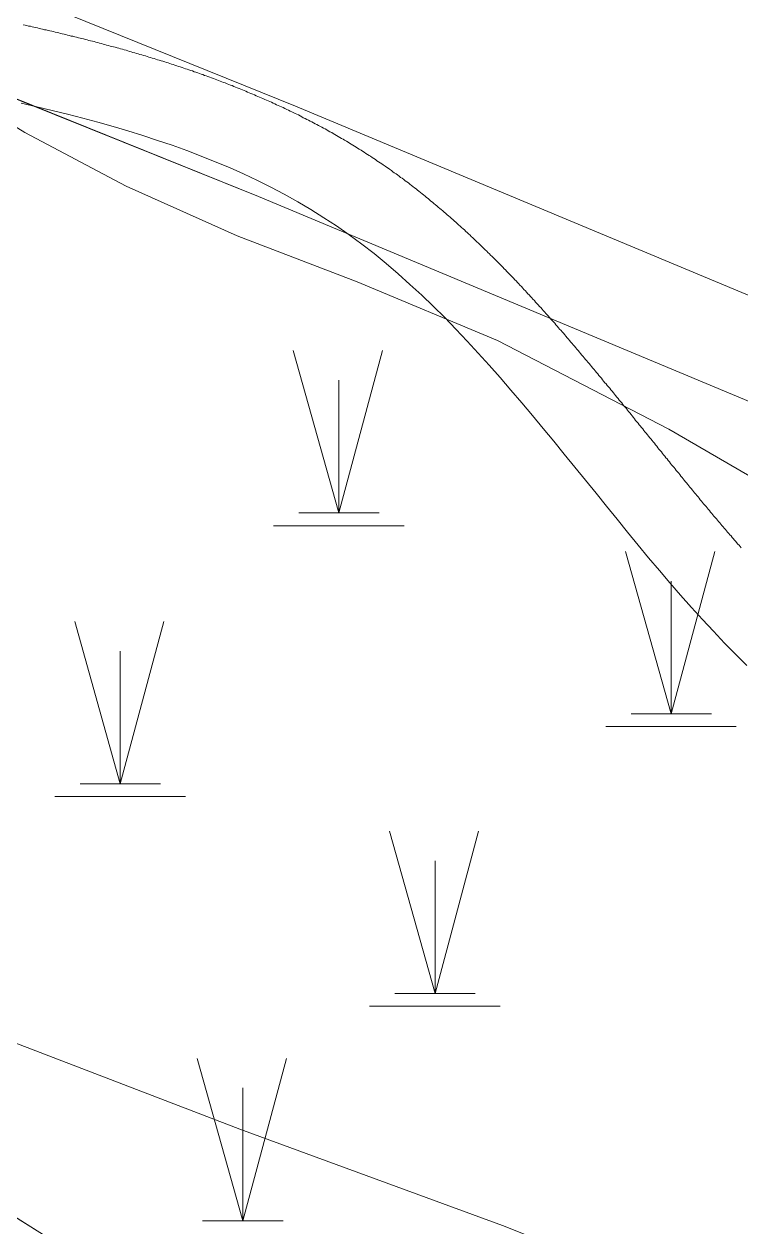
# Model space of a CAD drawing. Header units: metres. Extents: x 533049 to 537618, y 1849954 to 1852676.
# Drawn here: x 534536.17 to 534565.49, y 1851350.06 to 1851399.26 of the extents above; entities that cross this region are included whole.
import ezdxf

# ---------------------------------------------------------------- set-up
doc = ezdxf.new("R2010")
doc.units = ezdxf.units.M
doc.header["$LTSCALE"] = 2
for name, color, linetype, lineweight in [('20', 7, 'Continuous', 13), ('28', 7, 'Continuous', 13), ('47', 7, 'Continuous', 13), ('57', 7, 'Continuous', 13), ('60', 7, 'Continuous', 13), ('8', 7, 'Continuous', 13)]:
    doc.layers.add(name, color=color, linetype=linetype, lineweight=lineweight)

msp = doc.modelspace()

# ---------------------------------------------------------------- linework, layer by layer
at = {"layer": '20'}
msp.add_lwpolyline([(534857.55, 1851418), (534816.22, 1851368.3), (534743.68, 1851338.45), (534659.77, 1851307.18), (534584.39, 1851319.97), (534523.23, 1851358.35), (534477.72, 1851405.26), (534456.39, 1851452.17), (534449.28, 1851582.95), (534450.89, 1851641.08), (534444.71, 1851664.01), (534443.83, 1851690.46), (534441.18, 1851714.27), (534430.6, 1851731.91), (534431.48, 1851763.66), (534420.89, 1851786.59), (534400.6, 1851829.81)], dxfattribs=at)
at = {"layer": '28'}
for points in [[(534539.47, 1851398.42), (534539.4, 1851398.44), (534539.33, 1851398.46), (534539.25, 1851398.48), (534539.18, 1851398.5), (534539.11, 1851398.52), (534539.04, 1851398.54), (534538.97, 1851398.56), (534538.89, 1851398.57), (534538.82, 1851398.59), (534538.75, 1851398.61), (534538.68, 1851398.63), (534538.6, 1851398.65), (534538.53, 1851398.67), (534538.46, 1851398.68), (534538.39, 1851398.7), (534538.31, 1851398.72), (534538.24, 1851398.74), (534538.17, 1851398.76), (534538.1, 1851398.77), (534538.02, 1851398.79), (534537.95, 1851398.81), (534537.88, 1851398.83), (534537.81, 1851398.84), (534537.73, 1851398.86), (534537.66, 1851398.88), (534537.59, 1851398.9), (534537.52, 1851398.91), (534537.44, 1851398.93), (534537.37, 1851398.95), (534537.3, 1851398.97), (534537.23, 1851398.98), (534537.15, 1851399), (534537.08, 1851399.02), (534537.01, 1851399.03), (534536.93, 1851399.05), (534536.86, 1851399.07), (534536.79, 1851399.08), (534536.72, 1851399.1), (534536.64, 1851399.12), (534536.57, 1851399.13), (534536.5, 1851399.15), (534536.43, 1851399.17), (534536.35, 1851399.18), (534536.28, 1851399.2), (534536.21, 1851399.21), (534536.13, 1851399.23)], [(534546.56, 1851395.93), (534546.49, 1851395.96), (534546.43, 1851396), (534546.36, 1851396.03), (534546.29, 1851396.06), (534546.22, 1851396.09), (534546.15, 1851396.12), (534546.08, 1851396.15), (534546.01, 1851396.18), (534545.94, 1851396.21), (534545.87, 1851396.24), (534545.8, 1851396.27), (534545.73, 1851396.3), (534545.66, 1851396.33), (534545.59, 1851396.36), (534545.52, 1851396.39), (534545.45, 1851396.42), (534545.38, 1851396.45), (534545.31, 1851396.48), (534545.24, 1851396.51), (534545.17, 1851396.54), (534545.1, 1851396.57), (534545.03, 1851396.6), (534544.96, 1851396.63), (534544.89, 1851396.65), (534544.82, 1851396.68), (534544.75, 1851396.71), (534544.68, 1851396.74), (534544.61, 1851396.76), (534544.54, 1851396.79), (534544.47, 1851396.82), (534544.4, 1851396.85), (534544.33, 1851396.87), (534544.26, 1851396.9), (534544.19, 1851396.93), (534544.12, 1851396.95), (534544.05, 1851396.98), (534543.98, 1851397.01), (534543.91, 1851397.03), (534543.84, 1851397.06), (534543.77, 1851397.09), (534543.69, 1851397.11), (534543.62, 1851397.14), (534543.55, 1851397.16), (534543.48, 1851397.19), (534543.41, 1851397.21), (534543.34, 1851397.24), (534543.27, 1851397.26), (534543.2, 1851397.29), (534543.13, 1851397.31), (534543.06, 1851397.34), (534542.99, 1851397.36), (534542.91, 1851397.39), (534542.84, 1851397.41), (534542.77, 1851397.43), (534542.7, 1851397.46), (534542.63, 1851397.48), (534542.56, 1851397.51), (534542.49, 1851397.53), (534542.42, 1851397.55), (534542.34, 1851397.58), (534542.27, 1851397.6), (534542.2, 1851397.62), (534542.13, 1851397.65), (534542.06, 1851397.67), (534541.99, 1851397.69), (534541.92, 1851397.71), (534541.84, 1851397.74), (534541.77, 1851397.76), (534541.7, 1851397.78), (534541.63, 1851397.8), (534541.56, 1851397.83), (534541.49, 1851397.85), (534541.41, 1851397.87), (534541.34, 1851397.89), (534541.27, 1851397.91), (534541.2, 1851397.93), (534541.13, 1851397.96), (534541.06, 1851397.98), (534540.98, 1851398), (534540.91, 1851398.02), (534540.84, 1851398.04), (534540.77, 1851398.06), (534540.7, 1851398.08), (534540.62, 1851398.1), (534540.55, 1851398.12), (534540.48, 1851398.14), (534540.41, 1851398.17), (534540.34, 1851398.19), (534540.26, 1851398.21), (534540.19, 1851398.23), (534540.12, 1851398.25), (534540.05, 1851398.27), (534539.98, 1851398.29), (534539.9, 1851398.31), (534539.83, 1851398.33), (534539.76, 1851398.34), (534539.69, 1851398.36), (534539.62, 1851398.38), (534539.54, 1851398.4), (534539.47, 1851398.42)], [(534553.11, 1851391.77), (534553.05, 1851391.82), (534552.99, 1851391.87), (534552.93, 1851391.92), (534552.87, 1851391.97), (534552.81, 1851392.02), (534552.75, 1851392.07), (534552.69, 1851392.12), (534552.63, 1851392.17), (534552.57, 1851392.22), (534552.51, 1851392.27), (534552.45, 1851392.32), (534552.38, 1851392.37), (534552.32, 1851392.42), (534552.26, 1851392.47), (534552.2, 1851392.52), (534552.14, 1851392.56), (534552.07, 1851392.61), (534552.01, 1851392.66), (534551.95, 1851392.71), (534551.89, 1851392.76), (534551.82, 1851392.8), (534551.76, 1851392.85), (534551.7, 1851392.9), (534551.63, 1851392.95), (534551.57, 1851392.99), (534551.51, 1851393.04), (534551.44, 1851393.09), (534551.38, 1851393.13), (534551.31, 1851393.18), (534551.25, 1851393.22), (534551.19, 1851393.27), (534551.12, 1851393.32), (534551.06, 1851393.36), (534550.99, 1851393.41), (534550.93, 1851393.45), (534550.86, 1851393.5), (534550.8, 1851393.54), (534550.73, 1851393.58), (534550.67, 1851393.63), (534550.6, 1851393.67), (534550.54, 1851393.72), (534550.47, 1851393.76), (534550.41, 1851393.8), (534550.34, 1851393.85), (534550.28, 1851393.89), (534550.21, 1851393.93), (534550.14, 1851393.97), (534550.08, 1851394.02), (534550.01, 1851394.06), (534549.95, 1851394.1), (534549.88, 1851394.14), (534549.81, 1851394.18), (534549.75, 1851394.22), (534549.68, 1851394.26), (534549.62, 1851394.31), (534549.55, 1851394.35), (534549.48, 1851394.39), (534549.42, 1851394.43), (534549.35, 1851394.47), (534549.28, 1851394.51), (534549.22, 1851394.55), (534549.15, 1851394.58), (534549.08, 1851394.62), (534549.02, 1851394.66), (534548.95, 1851394.7), (534548.88, 1851394.74), (534548.81, 1851394.78), (534548.75, 1851394.82), (534548.68, 1851394.85), (534548.61, 1851394.89), (534548.55, 1851394.93), (534548.48, 1851394.97), (534548.41, 1851395), (534548.34, 1851395.04), (534548.27, 1851395.08), (534548.21, 1851395.11), (534548.14, 1851395.15), (534548.07, 1851395.18), (534548, 1851395.22), (534547.94, 1851395.26), (534547.87, 1851395.29), (534547.8, 1851395.33), (534547.73, 1851395.36), (534547.66, 1851395.4), (534547.59, 1851395.43), (534547.53, 1851395.47), (534547.46, 1851395.5), (534547.39, 1851395.54), (534547.32, 1851395.57), (534547.25, 1851395.6), (534547.18, 1851395.64), (534547.12, 1851395.67), (534547.05, 1851395.7), (534546.98, 1851395.74), (534546.91, 1851395.77), (534546.84, 1851395.8), (534546.77, 1851395.84), (534546.7, 1851395.87), (534546.63, 1851395.9), (534546.56, 1851395.93)], [(534558.58, 1851386.19), (534558.53, 1851386.25), (534558.48, 1851386.31), (534558.43, 1851386.37), (534558.38, 1851386.43), (534558.33, 1851386.49), (534558.28, 1851386.55), (534558.23, 1851386.61), (534558.18, 1851386.67), (534558.13, 1851386.72), (534558.07, 1851386.78), (534558.02, 1851386.84), (534557.97, 1851386.9), (534557.92, 1851386.96), (534557.87, 1851387.02), (534557.82, 1851387.08), (534557.77, 1851387.13), (534557.71, 1851387.19), (534557.66, 1851387.25), (534557.61, 1851387.31), (534557.56, 1851387.37), (534557.51, 1851387.42), (534557.46, 1851387.48), (534557.4, 1851387.54), (534557.35, 1851387.6), (534557.3, 1851387.66), (534557.25, 1851387.71), (534557.19, 1851387.77), (534557.14, 1851387.83), (534557.09, 1851387.89), (534557.04, 1851387.95), (534556.98, 1851388), (534556.93, 1851388.06), (534556.88, 1851388.12), (534556.83, 1851388.18), (534556.77, 1851388.23), (534556.72, 1851388.29), (534556.67, 1851388.35), (534556.61, 1851388.4), (534556.56, 1851388.46), (534556.51, 1851388.52), (534556.45, 1851388.58), (534556.4, 1851388.63), (534556.35, 1851388.69), (534556.29, 1851388.75), (534556.24, 1851388.8), (534556.18, 1851388.86), (534556.13, 1851388.92), (534556.08, 1851388.97), (534556.02, 1851389.03), (534555.97, 1851389.09), (534555.91, 1851389.14), (534555.86, 1851389.2), (534555.8, 1851389.25), (534555.75, 1851389.31), (534555.69, 1851389.37), (534555.64, 1851389.42), (534555.58, 1851389.48), (534555.53, 1851389.53), (534555.47, 1851389.59), (534555.42, 1851389.64), (534555.36, 1851389.7), (534555.31, 1851389.75), (534555.25, 1851389.81), (534555.2, 1851389.86), (534555.14, 1851389.92), (534555.09, 1851389.97), (534555.03, 1851390.03), (534554.97, 1851390.08), (534554.92, 1851390.14), (534554.86, 1851390.19), (534554.8, 1851390.25), (534554.75, 1851390.3), (534554.69, 1851390.35), (534554.63, 1851390.41), (534554.58, 1851390.46), (534554.52, 1851390.52), (534554.46, 1851390.57), (534554.41, 1851390.62), (534554.35, 1851390.68), (534554.29, 1851390.73), (534554.23, 1851390.78), (534554.18, 1851390.84), (534554.12, 1851390.89), (534554.06, 1851390.94), (534554, 1851390.99), (534553.94, 1851391.05), (534553.88, 1851391.1), (534553.83, 1851391.15), (534553.77, 1851391.2), (534553.71, 1851391.26), (534553.65, 1851391.31), (534553.59, 1851391.36), (534553.53, 1851391.41), (534553.47, 1851391.46), (534553.41, 1851391.52), (534553.35, 1851391.57), (534553.29, 1851391.62), (534553.23, 1851391.67), (534553.17, 1851391.72), (534553.11, 1851391.77)], [(534563.4, 1851380.31), (534563.36, 1851380.37), (534563.31, 1851380.43), (534563.26, 1851380.49), (534563.22, 1851380.54), (534563.17, 1851380.6), (534563.12, 1851380.66), (534563.08, 1851380.71), (534563.03, 1851380.77), (534562.98, 1851380.83), (534562.94, 1851380.89), (534562.89, 1851380.94), (534562.84, 1851381), (534562.79, 1851381.06), (534562.75, 1851381.12), (534562.7, 1851381.18), (534562.65, 1851381.23), (534562.61, 1851381.29), (534562.56, 1851381.35), (534562.51, 1851381.41), (534562.47, 1851381.47), (534562.42, 1851381.52), (534562.37, 1851381.58), (534562.32, 1851381.64), (534562.28, 1851381.7), (534562.23, 1851381.76), (534562.18, 1851381.82), (534562.13, 1851381.87), (534562.09, 1851381.93), (534562.04, 1851381.99), (534561.99, 1851382.05), (534561.95, 1851382.11), (534561.9, 1851382.17), (534561.85, 1851382.23), (534561.8, 1851382.29), (534561.76, 1851382.34), (534561.71, 1851382.4), (534561.66, 1851382.46), (534561.61, 1851382.52), (534561.56, 1851382.58), (534561.52, 1851382.64), (534561.47, 1851382.7), (534561.42, 1851382.76), (534561.37, 1851382.82), (534561.33, 1851382.87), (534561.28, 1851382.93), (534561.23, 1851382.99), (534561.18, 1851383.05), (534561.13, 1851383.11), (534561.09, 1851383.17), (534561.04, 1851383.23), (534560.99, 1851383.29), (534560.94, 1851383.35), (534560.89, 1851383.41), (534560.85, 1851383.47), (534560.8, 1851383.53), (534560.75, 1851383.59), (534560.7, 1851383.64), (534560.65, 1851383.7), (534560.61, 1851383.76), (534560.56, 1851383.82), (534560.51, 1851383.88), (534560.46, 1851383.94), (534560.41, 1851384), (534560.36, 1851384.06), (534560.31, 1851384.12), (534560.27, 1851384.18), (534560.22, 1851384.24), (534560.17, 1851384.3), (534560.12, 1851384.36), (534560.07, 1851384.42), (534560.02, 1851384.48), (534559.97, 1851384.54), (534559.92, 1851384.59), (534559.87, 1851384.65), (534559.83, 1851384.71), (534559.78, 1851384.77), (534559.73, 1851384.83), (534559.68, 1851384.89), (534559.63, 1851384.95), (534559.58, 1851385.01), (534559.53, 1851385.07), (534559.48, 1851385.13), (534559.43, 1851385.19), (534559.38, 1851385.25), (534559.33, 1851385.31), (534559.28, 1851385.37), (534559.23, 1851385.43), (534559.18, 1851385.49), (534559.13, 1851385.54), (534559.08, 1851385.6), (534559.03, 1851385.66), (534558.98, 1851385.72), (534558.93, 1851385.78), (534558.88, 1851385.84), (534558.83, 1851385.9), (534558.78, 1851385.96), (534558.73, 1851386.02), (534558.68, 1851386.08), (534558.63, 1851386.14), (534558.58, 1851386.19)], [(534565.5, 1851377.84), (534565.45, 1851377.89), (534565.41, 1851377.94), (534565.36, 1851377.99), (534565.31, 1851378.05), (534565.27, 1851378.1), (534565.22, 1851378.15), (534565.17, 1851378.21), (534565.13, 1851378.26), (534565.08, 1851378.32), (534565.03, 1851378.37), (534564.99, 1851378.42), (534564.94, 1851378.48), (534564.9, 1851378.53), (534564.85, 1851378.59), (534564.8, 1851378.64), (534564.76, 1851378.69), (534564.71, 1851378.75), (534564.66, 1851378.8), (534564.62, 1851378.86), (534564.57, 1851378.91), (534564.52, 1851378.97), (534564.48, 1851379.02), (534564.43, 1851379.08), (534564.38, 1851379.13), (534564.34, 1851379.19), (534564.29, 1851379.24), (534564.24, 1851379.3), (534564.2, 1851379.36), (534564.15, 1851379.41), (534564.1, 1851379.47), (534564.06, 1851379.52), (534564.01, 1851379.58), (534563.96, 1851379.64), (534563.92, 1851379.69), (534563.87, 1851379.75), (534563.82, 1851379.8), (534563.78, 1851379.86), (534563.73, 1851379.92), (534563.68, 1851379.97), (534563.64, 1851380.03), (534563.59, 1851380.09), (534563.54, 1851380.14), (534563.5, 1851380.2), (534563.45, 1851380.26), (534563.4, 1851380.31)]]:
    msp.add_lwpolyline(points, dxfattribs=at)
at = {"layer": '47'}
for points in [[(534456.39, 1851452.17), (534477.72, 1851405.26), (534523.23, 1851358.35), (534584.39, 1851319.97), (534659.77, 1851307.18)], [(534599.33, 1851368.79), (534580.37, 1851365.74), (534574.03, 1851367.7), (534569.45, 1851382.31), (534545.76, 1851392.2), (534505.36, 1851408.46), (534491.18, 1851418.85), (534486.97, 1851435.82), (534487.19, 1851451.18)]]:
    msp.add_lwpolyline(points, dxfattribs=at)
at = {"layer": '57'}
for p, q in [((534549.04, 1851379.26), (534547.18, 1851385.9)), ((534549.04, 1851379.26), (534550.83, 1851385.9)), ((534549.04, 1851379.26), (534549.04, 1851384.69)), ((534547.4, 1851379.26), (534550.69, 1851379.26)), ((534546.37, 1851378.74), (534551.71, 1851378.74)), ((534562.63, 1851371.04), (534560.77, 1851377.68)), ((534562.63, 1851371.04), (534564.42, 1851377.68)), ((534562.63, 1851371.04), (534562.63, 1851376.47)), ((534540.1, 1851368.18), (534538.24, 1851374.82)), ((534540.1, 1851368.18), (534541.89, 1851374.82)), ((534540.1, 1851368.18), (534540.1, 1851373.61)), ((534560.99, 1851371.04), (534564.28, 1851371.04)), ((534559.96, 1851370.52), (534565.29, 1851370.52)), ((534538.46, 1851368.18), (534541.75, 1851368.18)), ((534537.43, 1851367.66), (534542.77, 1851367.66)), ((534552.98, 1851359.6), (534551.11, 1851366.25)), ((534552.98, 1851359.6), (534554.76, 1851366.25)), ((534552.98, 1851359.6), (534552.98, 1851365.03)), ((534551.33, 1851359.6), (534554.62, 1851359.6)), ((534550.3, 1851359.09), (534555.64, 1851359.09)), ((534545.11, 1851350.31), (534543.25, 1851356.95)), ((534545.11, 1851350.31), (534546.9, 1851356.95)), ((534545.11, 1851350.31), (534545.11, 1851355.74)), ((534543.46, 1851350.31), (534546.76, 1851350.31))]:
    msp.add_line(p, q, dxfattribs=at)
for points in [[(534857.55, 1851418), (534816.22, 1851368.3), (534743.68, 1851338.45), (534659.77, 1851307.18), (534584.39, 1851319.97), (534523.23, 1851358.35), (534477.72, 1851405.26), (534456.39, 1851452.17), (534449.28, 1851582.95), (534450.89, 1851641.08), (534444.71, 1851664.01), (534443.83, 1851690.46), (534441.18, 1851714.27), (534430.6, 1851731.91), (534431.48, 1851763.66), (534420.89, 1851786.59), (534400.6, 1851829.81)], [(534487.19, 1851451.18), (534486.97, 1851435.82), (534491.18, 1851418.85), (534505.36, 1851408.46), (534516.35, 1851404.08), (534545.76, 1851392.2), (534569.45, 1851382.31), (534574.03, 1851367.7), (534580.37, 1851365.74), (534599.33, 1851368.79), (534608.94, 1851368.24), (534620.27, 1851354.02), (534629.58, 1851341.84), (534639.87, 1851338.46), (534653.33, 1851347.19), (534665.18, 1851355.36), (534685.09, 1851350.22), (534700.06, 1851349.97), (534720.12, 1851364.62), (534734.21, 1851373.4), (534760.13, 1851371.69), (534775.6, 1851372.17), (534797.93, 1851383.11), (534819.54, 1851398.1)], [(534481.56, 1851443.95), (534492.68, 1851434.96), (534501.73, 1851427.37), (534508.71, 1851421.16), (534513.63, 1851416.34), (534516.48, 1851412.92), (534518.44, 1851410.2), (534520.67, 1851407.52), (534523.18, 1851404.87), (534525.97, 1851402.25), (534529.04, 1851399.66), (534532.43, 1851397.16), (534536.2, 1851394.82), (534540.35, 1851392.63), (534544.88, 1851390.6), (534549.79, 1851388.72), (534555.53, 1851386.31), (534562.54, 1851382.69), (534570.83, 1851377.88), (534580.39, 1851371.85), (534591.23, 1851364.62), (534601.89, 1851357.42)], [(534490.97, 1851436.28), (534494.72, 1851421.22), (534507.32, 1851411.99), (534517.85, 1851407.79), (534547.27, 1851395.9), (534572.71, 1851385.28), (534577.21, 1851370.9), (534580.65, 1851369.84), (534599.12, 1851372.81), (534610.95, 1851372.13), (534623.43, 1851356.48), (534632, 1851345.25), (534639.29, 1851342.86), (534651.11, 1851350.52), (534664.42, 1851359.69), (534685.63, 1851354.21), (534698.79, 1851353.99), (534717.88, 1851367.94), (534733.19, 1851377.48), (534760.19, 1851375.69), (534774.62, 1851376.14), (534795.89, 1851386.57), (534817.16, 1851401.32)], [(534601.18, 1851326.77), (534594.56, 1851330.38), (534588.9, 1851333.69), (534584.2, 1851336.71), (534579.27, 1851339.7), (534572.88, 1851342.93), (534565.04, 1851346.4), (534555.74, 1851350.11), (534544.99, 1851354.05), (534533.94, 1851358.29), (534523.75, 1851362.87), (534514.41, 1851367.79), (534505.92, 1851373.06), (534498.28, 1851378.68), (534491.38, 1851384.5), (534485.1, 1851390.4), (534479.45, 1851396.37)]]:
    msp.add_lwpolyline(points, dxfattribs=at)
at = {"layer": '60'}
for points in [[(534704.22, 1851260.67), (534789.45, 1851309.87), (534744.76, 1851338.89), (534659.77, 1851307.18), (534584.39, 1851319.97), (534523.23, 1851358.35), (534477.72, 1851405.26), (534456.39, 1851452.17)], [(534560.42, 1851379.01), (534559.99, 1851379.54), (534559.56, 1851380.07), (534559.13, 1851380.6), (534558.69, 1851381.13), (534558.26, 1851381.67), (534557.83, 1851382.2), (534557.4, 1851382.72), (534556.96, 1851383.25), (534556.52, 1851383.77), (534556.08, 1851384.29), (534555.64, 1851384.8), (534555.19, 1851385.3), (534554.74, 1851385.8), (534554.29, 1851386.29), (534553.83, 1851386.78), (534553.37, 1851387.25), (534552.9, 1851387.72), (534552.43, 1851388.17), (534551.95, 1851388.61), (534551.47, 1851389.04), (534550.98, 1851389.46), (534550.48, 1851389.87), (534549.98, 1851390.26), (534549.47, 1851390.64), (534548.95, 1851391), (534548.43, 1851391.34), (534547.9, 1851391.67), (534547.36, 1851391.99), (534546.81, 1851392.3), (534546.26, 1851392.59), (534545.71, 1851392.86), (534545.14, 1851393.13), (534544.57, 1851393.39), (534543.99, 1851393.63), (534543.41, 1851393.86), (534542.82, 1851394.09), (534542.23, 1851394.3), (534541.63, 1851394.5), (534541.03, 1851394.7), (534540.42, 1851394.89), (534539.81, 1851395.07), (534539.19, 1851395.24), (534538.57, 1851395.41), (534537.95, 1851395.57), (534537.32, 1851395.73), (534536.69, 1851395.88), (534536.05, 1851396.03)], [(534565.72, 1851373.02), (534565.26, 1851373.48), (534564.81, 1851373.94), (534564.36, 1851374.42), (534563.91, 1851374.9), (534563.46, 1851375.4), (534563.02, 1851375.9), (534562.58, 1851376.4), (534562.15, 1851376.91), (534561.71, 1851377.43), (534561.28, 1851377.95), (534560.85, 1851378.48), (534560.42, 1851379.01)]]:
    msp.add_lwpolyline(points, dxfattribs=at)
at = {"layer": '8'}
for points in [[(534539.47, 1851398.42), (534539.4, 1851398.44), (534539.33, 1851398.46), (534539.25, 1851398.48), (534539.18, 1851398.5), (534539.11, 1851398.52), (534539.04, 1851398.54), (534538.97, 1851398.56), (534538.89, 1851398.57), (534538.82, 1851398.59), (534538.75, 1851398.61), (534538.68, 1851398.63), (534538.6, 1851398.65), (534538.53, 1851398.67), (534538.46, 1851398.68), (534538.39, 1851398.7), (534538.31, 1851398.72), (534538.24, 1851398.74), (534538.17, 1851398.76), (534538.1, 1851398.77), (534538.02, 1851398.79), (534537.95, 1851398.81), (534537.88, 1851398.83), (534537.81, 1851398.84), (534537.73, 1851398.86), (534537.66, 1851398.88), (534537.59, 1851398.9), (534537.52, 1851398.91), (534537.44, 1851398.93), (534537.37, 1851398.95), (534537.3, 1851398.97), (534537.23, 1851398.98), (534537.15, 1851399), (534537.08, 1851399.02), (534537.01, 1851399.03), (534536.93, 1851399.05), (534536.86, 1851399.07), (534536.79, 1851399.08), (534536.72, 1851399.1), (534536.64, 1851399.12), (534536.57, 1851399.13), (534536.5, 1851399.15), (534536.43, 1851399.17), (534536.35, 1851399.18), (534536.28, 1851399.2), (534536.21, 1851399.21), (534536.13, 1851399.23)], [(534546.56, 1851395.93), (534546.49, 1851395.96), (534546.43, 1851396), (534546.36, 1851396.03), (534546.29, 1851396.06), (534546.22, 1851396.09), (534546.15, 1851396.12), (534546.08, 1851396.15), (534546.01, 1851396.18), (534545.94, 1851396.21), (534545.87, 1851396.24), (534545.8, 1851396.27), (534545.73, 1851396.3), (534545.66, 1851396.33), (534545.59, 1851396.36), (534545.52, 1851396.39), (534545.45, 1851396.42), (534545.38, 1851396.45), (534545.31, 1851396.48), (534545.24, 1851396.51), (534545.17, 1851396.54), (534545.1, 1851396.57), (534545.03, 1851396.6), (534544.96, 1851396.63), (534544.89, 1851396.65), (534544.82, 1851396.68), (534544.75, 1851396.71), (534544.68, 1851396.74), (534544.61, 1851396.76), (534544.54, 1851396.79), (534544.47, 1851396.82), (534544.4, 1851396.85), (534544.33, 1851396.87), (534544.26, 1851396.9), (534544.19, 1851396.93), (534544.12, 1851396.95), (534544.05, 1851396.98), (534543.98, 1851397.01), (534543.91, 1851397.03), (534543.84, 1851397.06), (534543.77, 1851397.09), (534543.69, 1851397.11), (534543.62, 1851397.14), (534543.55, 1851397.16), (534543.48, 1851397.19), (534543.41, 1851397.21), (534543.34, 1851397.24), (534543.27, 1851397.26), (534543.2, 1851397.29), (534543.13, 1851397.31), (534543.06, 1851397.34), (534542.99, 1851397.36), (534542.91, 1851397.39), (534542.84, 1851397.41), (534542.77, 1851397.43), (534542.7, 1851397.46), (534542.63, 1851397.48), (534542.56, 1851397.51), (534542.49, 1851397.53), (534542.42, 1851397.55), (534542.34, 1851397.58), (534542.27, 1851397.6), (534542.2, 1851397.62), (534542.13, 1851397.65), (534542.06, 1851397.67), (534541.99, 1851397.69), (534541.92, 1851397.71), (534541.84, 1851397.74), (534541.77, 1851397.76), (534541.7, 1851397.78), (534541.63, 1851397.8), (534541.56, 1851397.83), (534541.49, 1851397.85), (534541.41, 1851397.87), (534541.34, 1851397.89), (534541.27, 1851397.91), (534541.2, 1851397.93), (534541.13, 1851397.96), (534541.06, 1851397.98), (534540.98, 1851398), (534540.91, 1851398.02), (534540.84, 1851398.04), (534540.77, 1851398.06), (534540.7, 1851398.08), (534540.62, 1851398.1), (534540.55, 1851398.12), (534540.48, 1851398.14), (534540.41, 1851398.17), (534540.34, 1851398.19), (534540.26, 1851398.21), (534540.19, 1851398.23), (534540.12, 1851398.25), (534540.05, 1851398.27), (534539.98, 1851398.29), (534539.9, 1851398.31), (534539.83, 1851398.33), (534539.76, 1851398.34), (534539.69, 1851398.36), (534539.62, 1851398.38), (534539.54, 1851398.4), (534539.47, 1851398.42)], [(534553.11, 1851391.77), (534553.05, 1851391.82), (534552.99, 1851391.87), (534552.93, 1851391.92), (534552.87, 1851391.97), (534552.81, 1851392.02), (534552.75, 1851392.07), (534552.69, 1851392.12), (534552.63, 1851392.17), (534552.57, 1851392.22), (534552.51, 1851392.27), (534552.45, 1851392.32), (534552.38, 1851392.37), (534552.32, 1851392.42), (534552.26, 1851392.47), (534552.2, 1851392.52), (534552.14, 1851392.56), (534552.07, 1851392.61), (534552.01, 1851392.66), (534551.95, 1851392.71), (534551.89, 1851392.76), (534551.82, 1851392.8), (534551.76, 1851392.85), (534551.7, 1851392.9), (534551.63, 1851392.95), (534551.57, 1851392.99), (534551.51, 1851393.04), (534551.44, 1851393.09), (534551.38, 1851393.13), (534551.31, 1851393.18), (534551.25, 1851393.22), (534551.19, 1851393.27), (534551.12, 1851393.32), (534551.06, 1851393.36), (534550.99, 1851393.41), (534550.93, 1851393.45), (534550.86, 1851393.5), (534550.8, 1851393.54), (534550.73, 1851393.58), (534550.67, 1851393.63), (534550.6, 1851393.67), (534550.54, 1851393.72), (534550.47, 1851393.76), (534550.41, 1851393.8), (534550.34, 1851393.85), (534550.28, 1851393.89), (534550.21, 1851393.93), (534550.14, 1851393.97), (534550.08, 1851394.02), (534550.01, 1851394.06), (534549.95, 1851394.1), (534549.88, 1851394.14), (534549.81, 1851394.18), (534549.75, 1851394.22), (534549.68, 1851394.26), (534549.62, 1851394.31), (534549.55, 1851394.35), (534549.48, 1851394.39), (534549.42, 1851394.43), (534549.35, 1851394.47), (534549.28, 1851394.51), (534549.22, 1851394.55), (534549.15, 1851394.58), (534549.08, 1851394.62), (534549.02, 1851394.66), (534548.95, 1851394.7), (534548.88, 1851394.74), (534548.81, 1851394.78), (534548.75, 1851394.82), (534548.68, 1851394.85), (534548.61, 1851394.89), (534548.55, 1851394.93), (534548.48, 1851394.97), (534548.41, 1851395), (534548.34, 1851395.04), (534548.27, 1851395.08), (534548.21, 1851395.11), (534548.14, 1851395.15), (534548.07, 1851395.18), (534548, 1851395.22), (534547.94, 1851395.26), (534547.87, 1851395.29), (534547.8, 1851395.33), (534547.73, 1851395.36), (534547.66, 1851395.4), (534547.59, 1851395.43), (534547.53, 1851395.47), (534547.46, 1851395.5), (534547.39, 1851395.54), (534547.32, 1851395.57), (534547.25, 1851395.6), (534547.18, 1851395.64), (534547.12, 1851395.67), (534547.05, 1851395.7), (534546.98, 1851395.74), (534546.91, 1851395.77), (534546.84, 1851395.8), (534546.77, 1851395.84), (534546.7, 1851395.87), (534546.63, 1851395.9), (534546.56, 1851395.93)], [(534558.58, 1851386.19), (534558.53, 1851386.25), (534558.48, 1851386.31), (534558.43, 1851386.37), (534558.38, 1851386.43), (534558.33, 1851386.49), (534558.28, 1851386.55), (534558.23, 1851386.61), (534558.18, 1851386.67), (534558.13, 1851386.72), (534558.07, 1851386.78), (534558.02, 1851386.84), (534557.97, 1851386.9), (534557.92, 1851386.96), (534557.87, 1851387.02), (534557.82, 1851387.08), (534557.77, 1851387.13), (534557.71, 1851387.19), (534557.66, 1851387.25), (534557.61, 1851387.31), (534557.56, 1851387.37), (534557.51, 1851387.42), (534557.46, 1851387.48), (534557.4, 1851387.54), (534557.35, 1851387.6), (534557.3, 1851387.66), (534557.25, 1851387.71), (534557.19, 1851387.77), (534557.14, 1851387.83), (534557.09, 1851387.89), (534557.04, 1851387.95), (534556.98, 1851388), (534556.93, 1851388.06), (534556.88, 1851388.12), (534556.83, 1851388.18), (534556.77, 1851388.23), (534556.72, 1851388.29), (534556.67, 1851388.35), (534556.61, 1851388.4), (534556.56, 1851388.46), (534556.51, 1851388.52), (534556.45, 1851388.58), (534556.4, 1851388.63), (534556.35, 1851388.69), (534556.29, 1851388.75), (534556.24, 1851388.8), (534556.18, 1851388.86), (534556.13, 1851388.92), (534556.08, 1851388.97), (534556.02, 1851389.03), (534555.97, 1851389.09), (534555.91, 1851389.14), (534555.86, 1851389.2), (534555.8, 1851389.25), (534555.75, 1851389.31), (534555.69, 1851389.37), (534555.64, 1851389.42), (534555.58, 1851389.48), (534555.53, 1851389.53), (534555.47, 1851389.59), (534555.42, 1851389.64), (534555.36, 1851389.7), (534555.31, 1851389.75), (534555.25, 1851389.81), (534555.2, 1851389.86), (534555.14, 1851389.92), (534555.09, 1851389.97), (534555.03, 1851390.03), (534554.97, 1851390.08), (534554.92, 1851390.14), (534554.86, 1851390.19), (534554.8, 1851390.25), (534554.75, 1851390.3), (534554.69, 1851390.35), (534554.63, 1851390.41), (534554.58, 1851390.46), (534554.52, 1851390.52), (534554.46, 1851390.57), (534554.41, 1851390.62), (534554.35, 1851390.68), (534554.29, 1851390.73), (534554.23, 1851390.78), (534554.18, 1851390.84), (534554.12, 1851390.89), (534554.06, 1851390.94), (534554, 1851390.99), (534553.94, 1851391.05), (534553.88, 1851391.1), (534553.83, 1851391.15), (534553.77, 1851391.2), (534553.71, 1851391.26), (534553.65, 1851391.31), (534553.59, 1851391.36), (534553.53, 1851391.41), (534553.47, 1851391.46), (534553.41, 1851391.52), (534553.35, 1851391.57), (534553.29, 1851391.62), (534553.23, 1851391.67), (534553.17, 1851391.72), (534553.11, 1851391.77)], [(534563.4, 1851380.31), (534563.36, 1851380.37), (534563.31, 1851380.43), (534563.26, 1851380.49), (534563.22, 1851380.54), (534563.17, 1851380.6), (534563.12, 1851380.66), (534563.08, 1851380.71), (534563.03, 1851380.77), (534562.98, 1851380.83), (534562.94, 1851380.89), (534562.89, 1851380.94), (534562.84, 1851381), (534562.79, 1851381.06), (534562.75, 1851381.12), (534562.7, 1851381.18), (534562.65, 1851381.23), (534562.61, 1851381.29), (534562.56, 1851381.35), (534562.51, 1851381.41), (534562.47, 1851381.47), (534562.42, 1851381.52), (534562.37, 1851381.58), (534562.32, 1851381.64), (534562.28, 1851381.7), (534562.23, 1851381.76), (534562.18, 1851381.82), (534562.13, 1851381.87), (534562.09, 1851381.93), (534562.04, 1851381.99), (534561.99, 1851382.05), (534561.95, 1851382.11), (534561.9, 1851382.17), (534561.85, 1851382.23), (534561.8, 1851382.29), (534561.76, 1851382.34), (534561.71, 1851382.4), (534561.66, 1851382.46), (534561.61, 1851382.52), (534561.56, 1851382.58), (534561.52, 1851382.64), (534561.47, 1851382.7), (534561.42, 1851382.76), (534561.37, 1851382.82), (534561.33, 1851382.87), (534561.28, 1851382.93), (534561.23, 1851382.99), (534561.18, 1851383.05), (534561.13, 1851383.11), (534561.09, 1851383.17), (534561.04, 1851383.23), (534560.99, 1851383.29), (534560.94, 1851383.35), (534560.89, 1851383.41), (534560.85, 1851383.47), (534560.8, 1851383.53), (534560.75, 1851383.59), (534560.7, 1851383.64), (534560.65, 1851383.7), (534560.61, 1851383.76), (534560.56, 1851383.82), (534560.51, 1851383.88), (534560.46, 1851383.94), (534560.41, 1851384), (534560.36, 1851384.06), (534560.31, 1851384.12), (534560.27, 1851384.18), (534560.22, 1851384.24), (534560.17, 1851384.3), (534560.12, 1851384.36), (534560.07, 1851384.42), (534560.02, 1851384.48), (534559.97, 1851384.54), (534559.92, 1851384.59), (534559.87, 1851384.65), (534559.83, 1851384.71), (534559.78, 1851384.77), (534559.73, 1851384.83), (534559.68, 1851384.89), (534559.63, 1851384.95), (534559.58, 1851385.01), (534559.53, 1851385.07), (534559.48, 1851385.13), (534559.43, 1851385.19), (534559.38, 1851385.25), (534559.33, 1851385.31), (534559.28, 1851385.37), (534559.23, 1851385.43), (534559.18, 1851385.49), (534559.13, 1851385.54), (534559.08, 1851385.6), (534559.03, 1851385.66), (534558.98, 1851385.72), (534558.93, 1851385.78), (534558.88, 1851385.84), (534558.83, 1851385.9), (534558.78, 1851385.96), (534558.73, 1851386.02), (534558.68, 1851386.08), (534558.63, 1851386.14), (534558.58, 1851386.19)], [(534565.5, 1851377.84), (534565.45, 1851377.89), (534565.41, 1851377.94), (534565.36, 1851377.99), (534565.31, 1851378.05), (534565.27, 1851378.1), (534565.22, 1851378.15), (534565.17, 1851378.21), (534565.13, 1851378.26), (534565.08, 1851378.32), (534565.03, 1851378.37), (534564.99, 1851378.42), (534564.94, 1851378.48), (534564.9, 1851378.53), (534564.85, 1851378.59), (534564.8, 1851378.64), (534564.76, 1851378.69), (534564.71, 1851378.75), (534564.66, 1851378.8), (534564.62, 1851378.86), (534564.57, 1851378.91), (534564.52, 1851378.97), (534564.48, 1851379.02), (534564.43, 1851379.08), (534564.38, 1851379.13), (534564.34, 1851379.19), (534564.29, 1851379.24), (534564.24, 1851379.3), (534564.2, 1851379.36), (534564.15, 1851379.41), (534564.1, 1851379.47), (534564.06, 1851379.52), (534564.01, 1851379.58), (534563.96, 1851379.64), (534563.92, 1851379.69), (534563.87, 1851379.75), (534563.82, 1851379.8), (534563.78, 1851379.86), (534563.73, 1851379.92), (534563.68, 1851379.97), (534563.64, 1851380.03), (534563.59, 1851380.09), (534563.54, 1851380.14), (534563.5, 1851380.2), (534563.45, 1851380.26), (534563.4, 1851380.31)]]:
    msp.add_lwpolyline(points, dxfattribs=at)

doc.saveas('drawing.dxf')
